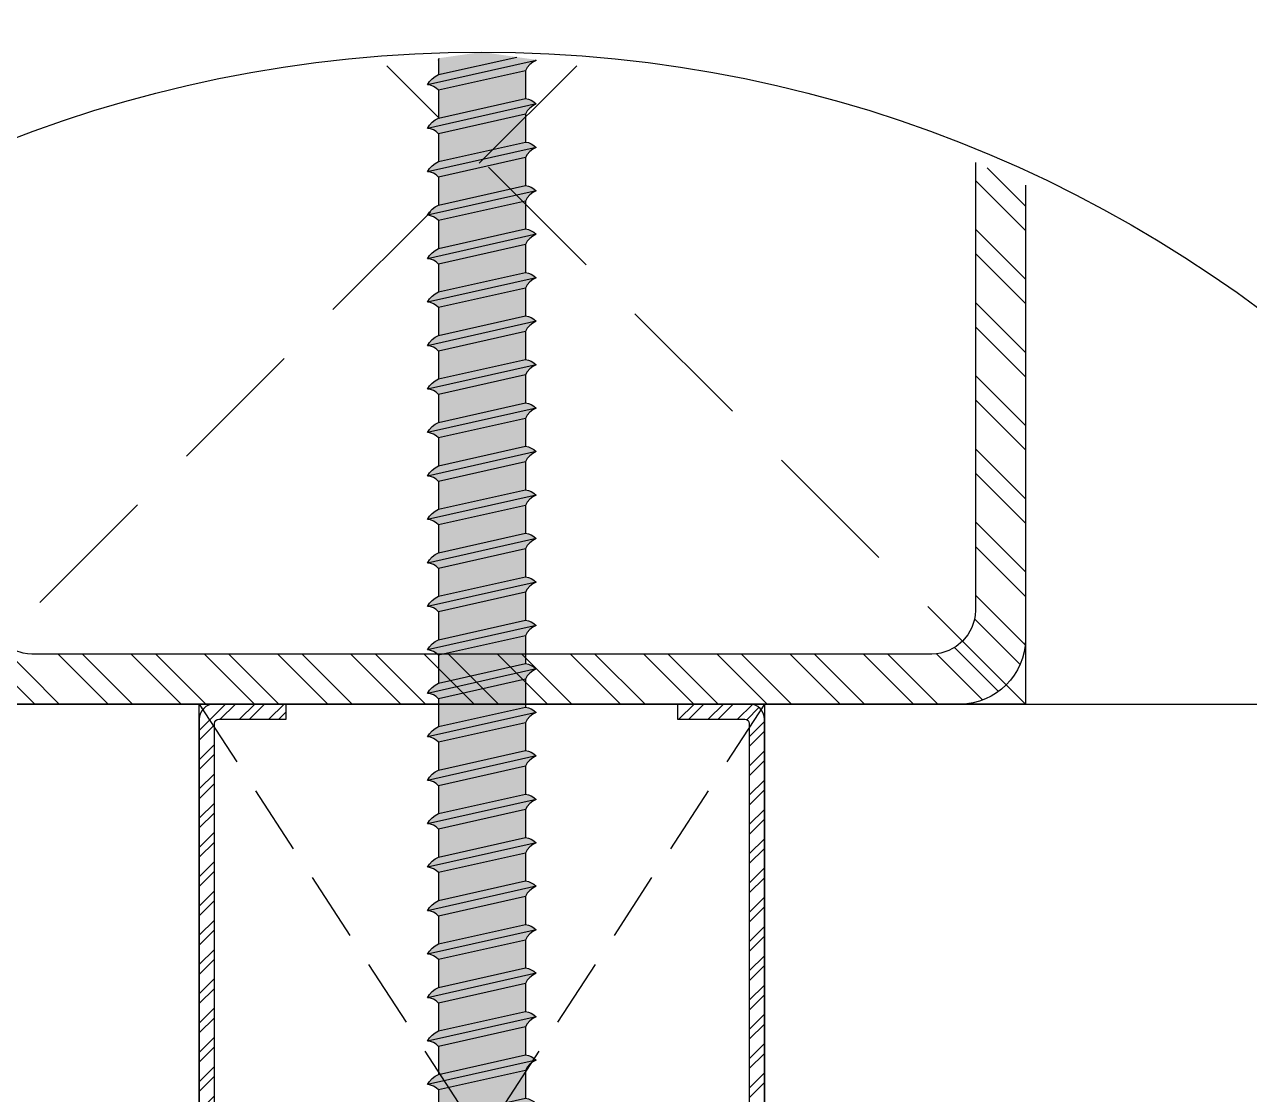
# Model space of a CAD drawing. Header units: millimetres. Extents: x -244126 to 368105, y -173968 to 259060.
# Drawn here: x -20729 to -20672.7, y 88789.9 to 88839.2 of the extents above; entities that cross this region are included whole.
import ezdxf
from ezdxf.enums import TextEntityAlignment as Align
from ezdxf.xclip import XClip

# ---------------------------------------------------------------- set-up
doc = ezdxf.new("R2010")
doc.units = ezdxf.units.MM
doc.header["$MEASUREMENT"] = 0
doc.header["$XCLIPFRAME"] = 0
doc.linetypes.add('CENTER', pattern=[2, 1.25, -0.25, 0.25, -0.25])
doc.linetypes.add('HIDDEN', pattern=[9.524999999999999, 6.35, -3.175])
for name, color, linetype in [('000 - GRID', 8, 'CENTER'), ('000 - H A T C H', 8, 'Continuous'), ('000 - H I D D E N', 7, 'Continuous'), ('000 - SYMBOL CON', 1, 'Continuous'), ('000 - WIPEOUT', 250, 'Continuous'), ('001 - ASCESSORIES', 1, 'Continuous'), ('002 - STRUCTURAL STEEL', 4, 'Continuous'), ('A04_TUBE SERIES', 7, 'Continuous')]:
    doc.layers.add(name, color=color, linetype=linetype)
doc.styles.add('TA', font='Cordia New.ttf', dxfattribs={"height": 4.5})

# ---------------------------------------------------------------- blocks, each defined once
blk = doc.blocks.new('*U3050')
at = {"layer": '002 - STRUCTURAL STEEL', "color": 0, "linetype": 'ByBlock'}
blk.add_lwpolyline([(0, 1700), (50, 1700), (50, 0), (0, 0)], close=True, dxfattribs=at)
blk = doc.blocks.new('*U3043')
at = {"color": 250}
blk.add_wipeout([(50.000000000000014, 1.265654248072679e-14), (50.000000000000014, 50), (2.842170943040401e-14, 50), (1.4210854715202004e-14, 1.6653345369377354e-14)], dxfattribs=at).dxf.layer = '000 - WIPEOUT'
at = {"layer": '000 - H A T C H'}
h = blk.add_hatch(dxfattribs=at)
h.set_pattern_fill('ANSI32', color=256, scale=0.25)
h.set_pattern_definition([(45, (37.50000000000002, 37.50000000000102), (-1.683798022700467, 1.683798022700467), []), (45, (38.62253250000002, 37.50000000000102), (-1.683798022700467, 1.683798022700467), [])])
edge = h.paths.add_edge_path()
edge.add_line((49.99999999999999, 3), (50.00000000000001, 47))
edge.add_arc((47.00000000000001, 47), 3, 0, 90)
edge.add_line((47.00000000000001, 50), (3.000000000000014, 50))
edge.add_arc((3.000000000000014, 47), 3, 90, 180)
edge.add_line((1.4210854715202e-14, 47), (0, 3))
edge.add_arc((3, 3), 3, 180, 270)
edge.add_line((3, 0), (46.99999999999999, 0))
edge.add_arc((46.99999999999999, 3), 3, 270, 360)
edge = h.paths.add_edge_path(flags=16)
edge.add_line((47.69999999999981, 4.300000000000182), (47.69999999999983, 45.69999999999982))
edge.add_arc((45.69999999999983, 45.69999999999982), 2, 0, 90)
edge.add_line((45.69999999999983, 47.69999999999982), (4.300000000000196, 47.69999999999982))
edge.add_arc((4.300000000000196, 45.69999999999982), 2, 90, 180)
edge.add_line((2.300000000000196, 45.69999999999982), (2.300000000000182, 4.300000000000182))
edge.add_arc((4.300000000000182, 4.300000000000182), 2, 180, 270)
edge.add_line((4.300000000000182, 2.300000000000182), (45.69999999999981, 2.300000000000182))
edge.add_arc((45.69999999999981, 4.300000000000182), 2, 270, 360)
at = {"layer": '000 - H I D D E N', "color": 8, "linetype": 'HIDDEN'}
for p, q in [((49.99999999999999, 0), (1.4210854715202e-14, 50)), ((50.00000000000001, 50), (0, 0))]:
    blk.add_line(p, q, dxfattribs=at)
at = {"layer": '002 - STRUCTURAL STEEL', "color": 0}
for points in [[(49.99999999999999, 3), (50.00000000000001, 47, 0.414213562373095), (47.00000000000001, 50), (3.000000000000014, 50, 0.414213562373095), (1.4210854715202e-14, 47), (0, 3, 0.414213562373095), (3, 0), (46.99999999999999, 0, 0.414213562373095)], [(47.69999999999981, 4.300000000000182), (47.69999999999983, 45.69999999999982, 0.414213562373095), (45.69999999999983, 47.69999999999982), (4.300000000000196, 47.69999999999982, 0.414213562373095), (2.300000000000196, 45.69999999999982), (2.300000000000182, 4.300000000000182, 0.414213562373095), (4.300000000000182, 2.300000000000182), (45.69999999999981, 2.300000000000182, 0.414213562373095)]]:
    blk.add_lwpolyline(points, format="xyb", close=True, dxfattribs=at)
at = {"layer": 'Defpoints', "color": 250}
blk.add_lwpolyline([(49.99999999999999, 0), (50.00000000000001, 50), (1.4210854715202e-14, 50), (0, 0)], close=True, dxfattribs=at)
blk = doc.blocks.new('000 - ASSCESSORIES_FAMELINE_ALC-CARRIER_FOR_12x50mm._SIDE_VIEW')
blk.add_wipeout([(-20, -13), (19.999999999999545, -13), (19.999999999999545, 13), (-20, 13)]).dxf.layer = '000 - WIPEOUT'
at = {"layer": '000 - H A T C H'}
h = blk.add_hatch(dxfattribs=at)
h.set_pattern_fill('ANSI32', color=256, scale=0.1)
h.set_pattern_definition([(45, (-15462.63928911265, 6516.969579593075), (-0.6735192090801867, 0.6735192090801867), []), (45, (-15462.19027611265, 6516.969579593075), (-0.6735192090801867, 0.6735192090801867), [])])
edge = h.paths.add_edge_path()
edge.add_line((-20, 9), (-20, 12.30000000000018))
edge.add_arc((-19.29999999999973, 12.29999999999973), 0.7000000000002728, 89.99999999996282, 179.9999999999628, ccw=False)
edge.add_line((-19.29999999999927, 13), (19.29999999999927, 13))
edge.add_arc((19.29999999999973, 12.29999999999973), 0.7000000000002728, 3.717559593496844e-11, 90.00000000003718, ccw=False)
edge.add_line((20, 12.30000000000018), (20, -12.30000000000018))
edge.add_arc((19.29999999999973, -12.29999999999973), 0.7000000000002728, 269.9999999999627, 359.9999999999628, ccw=False)
edge.add_line((19.29999999999927, -13), (-19.29999999999927, -13))
edge.add_arc((-19.29999999999973, -12.29999999999973), 0.7000000000002728, 180.0000000000372, 270.0000000000372, ccw=False)
edge.add_line((-20, -12.30000000000018), (-20, -9))
edge.add_line((-20, -9), (-19.29999999999927, -9))
edge.add_line((-19.29999999999927, -9), (-19.29999999999927, -12.10000000000036))
edge.add_arc((-19.099999999999, -12.09999999999991), 0.2000000000002728, 180.0000000001303, 270.0000000001303)
edge.add_line((-19.09999999999854, -12.30000000000018), (19.09999999999854, -12.30000000000018))
edge.add_arc((19.099999999999, -12.09999999999991), 0.2000000000002728, 269.9999999998697, 359.9999999998697)
edge.add_line((19.29999999999927, -12.10000000000036), (19.29999999999927, 12.10000000000036))
edge.add_arc((19.099999999999, 12.09999999999991), 0.2000000000002728, 1.302755197525679e-10, 90.00000000013027)
edge.add_line((19.09999999999854, 12.30000000000018), (-19.09999999999854, 12.30000000000018))
edge.add_arc((-19.099999999999, 12.09999999999991), 0.2000000000002728, 89.99999999986973, 179.9999999998697)
edge.add_line((-19.29999999999927, 12.10000000000036), (-19.29999999999927, 9))
edge.add_line((-19.29999999999927, 9), (-20, 9))
at = {"color": 250}
blk.add_line((0, -13), (3.552713678800501e-15, 13), dxfattribs=at)
at = {"layer": '000 - SYMBOL CON', "color": 8, "linetype": 'HIDDEN', "ltscale": 0.5}
for points in [[(-20, -13), (20, 13)], [(-20, 13), (20, -13)]]:
    blk.add_lwpolyline(points, dxfattribs=at)
at = {"layer": '001 - ASCESSORIES', "color": 0}
blk.add_lwpolyline([(-20, 9), (-20, 12.30000000000018, -0.414213562373095), (-19.29999999999927, 13), (19.29999999999927, 13, -0.414213562373095), (20, 12.30000000000018), (20, -12.30000000000018, -0.414213562373095), (19.29999999999927, -13), (-19.29999999999927, -13, -0.414213562373095), (-20, -12.30000000000018), (-20, -9), (-19.29999999999927, -9), (-19.29999999999927, -12.10000000000036, 0.414213562373095), (-19.09999999999854, -12.30000000000018), (19.09999999999854, -12.30000000000018, 0.414213562373095), (19.29999999999927, -12.10000000000036), (19.29999999999927, 12.10000000000036, 0.414213562373095), (19.09999999999854, 12.30000000000018), (-19.09999999999854, 12.30000000000018, 0.414213562373095), (-19.29999999999927, 12.10000000000036), (-19.29999999999927, 9)], format="xyb", close=True, dxfattribs=at)
at = {"layer": 'Defpoints', "color": 250}
blk.add_lwpolyline([(-20, -13), (20, -13), (20, 13), (-20, 13)], close=True, dxfattribs=at)
blk = doc.blocks.new('*U3111')
at = {"layer": '001 - ASCESSORIES', "color": 0, "xscale": -1}
blk.add_blockref('000 - ASSCESSORIES_FAMELINE_ALC-CARRIER_FOR_12x50mm._SIDE_VIEW', (-4.595234734031384e-13, 0), dxfattribs=at)
at = {"layer": 'A04_TUBE SERIES', "color": 0, "style": 'TA', "flags": 1}
for tag, p in [('PRODUCT_NAME_VALUE', (300, -212.5)), ('PRODUCT_CODE_VALUE', (799.9999999945339, -212.5)), ('SELLING_PRICE_VALUE', (999.9999999918009, -212.5)), ('TYPE_OF_COLOR_VALUE', (1274.999999986335, -212.5)), ('SECTION_VALUE', (1424.999999983602, -212.5)), ('ITEM_VALUE', (50, -212.5)), ('ITEM_NUMBER_VALUE', (599.999999997267, -212.5)), ('UNIT_VALUE', (1149.999999989068, -212.5))]:
    blk.add_attdef(tag, text='', height=9, dxfattribs=at).set_placement(p, align=Align.MIDDLE_CENTER)
blk = doc.blocks.new('000 - DYNAMIC_VIEW_ASSCESSORIES_PHILLIPS_HEAD_SELF_DRILLING_SCREW_No.8x75mm._SIDE_VIEW')
at = {"layer": '000 - H A T C H'}
h = blk.add_hatch(color=250, dxfattribs=at)
h.dxf.hatch_style = 1
edge = h.paths.add_edge_path()
edge.add_arc((38.00454147243524, 1.572131986340771), 1.046454367967602, 384.13412267008977, 422.45872301203417, ccw=False)
edge.add_line((38.95952613574991, 1.999999999952704), (40.24206148803842, 1.999999999952704))
edge.add_arc((39.83181203640083, 2.512814835466411), 0.6567219107749441, 308.6596436065942, 358.8818972688331)
edge.add_arc((40.00454147238794, 1.572131986340771), 1.046454367967603, 384.1341226700898, 422.4587230120325, ccw=False)
edge.add_line((40.95952613570262, 1.999999999952704), (42.24206148753638, 1.999999999952704))
edge.add_arc((41.83181203589876, 2.512814835466394), 0.6567219107749482, 308.659643606597, 358.8818972688355)
edge.add_arc((42.0045414718859, 1.572131986340772), 1.046454367967601, 384.1341226700897, 422.4587230120337, ccw=False)
edge.add_line((42.95952613520058, 1.999999999952704), (44.24206148794383, 1.999999999952704))
edge.add_arc((43.83181203630623, 2.512814835466405), 0.6567219107749444, 308.6596436065949, 358.8818972688339)
edge.add_arc((44.00454147229336, 1.572131986340772), 1.046454367967598, 384.13412267008994, 422.45872301203326, ccw=False)
edge.add_line((44.95952613560803, 1.999999999952704), (46.24206148744179, 1.999999999952704))
edge.add_arc((45.83181203580419, 2.512814835466405), 0.656721910774944, 308.659643606595, 358.8818972688339)
edge.add_arc((46.00454147179131, 1.572131986340771), 1.046454367967602, 384.13412267008977, 422.4587230120329, ccw=False)
edge.add_line((46.95952613510599, 1.999999999952703), (48.24206148784924, 1.999999999952703))
edge.add_arc((47.83181203621162, 2.512814835466382), 0.6567219107749435, 308.6596436065981, 358.881897268837)
edge.add_arc((48.00454147219877, 1.572131986340765), 1.046454367967605, 384.1341226700901, 422.45872301203474, ccw=False)
edge.add_line((48.95952613551344, 1.999999999952703), (50.24206148780195, 1.999999999952703))
edge.add_arc((49.83181203616433, 2.512814835466388), 0.6567219107749438, 308.6596436065973, 358.8818972688363)
edge.add_arc((50.00454147215147, 1.572131986340771), 1.046454367967601, 384.13412267008977, 422.45872301203417, ccw=False)
edge.add_line((50.95952613546615, 1.999999999952703), (52.24206148775465, 1.999999999952703))
edge.add_arc((51.831812036117, 2.512814835466365), 0.6567219107749479, 308.6596436066009, 358.8818972688396)
edge.add_arc((52.00454147210418, 1.572131986340774), 1.0464543679676, 384.1341226700897, 422.4587230120359, ccw=False)
edge.add_line((52.95952613541886, 1.999999999952703), (54.24206148725261, 1.999999999952703))
edge.add_arc((53.83181203561502, 2.512814835466405), 0.6567219107749444, 308.6596436065949, 358.8818972688339)
edge.add_arc((54.00454147160215, 1.572131986340773), 1.046454367967597, 384.1341226700899, 422.45872301203326, ccw=False)
edge.add_line((54.95952613491681, 1.999999999952703), (56.24206148766007, 1.999999999952703))
edge.add_arc((55.83181203602248, 2.512814835466414), 0.6567219107749431, 308.6596436065934, 358.8818972688322)
edge.add_arc((56.00454147200958, 1.572131986340771), 1.046454367967601, 384.13412267008977, 422.45872301203167, ccw=False)
edge.add_line((56.95952613532426, 1.999999999952703), (58.24206148715801, 1.999999999952703))
edge.add_arc((57.8318120355204, 2.512814835466401), 0.6567219107749503, 308.6596436065961, 358.8818972688348)
edge.add_arc((58.00454147150755, 1.572131986340773), 1.046454367967596, 384.13412267008977, 422.45872301203406, ccw=False)
edge.add_line((58.95952613482222, 1.999999999952703), (60.24206148756546, 1.999999999952703))
edge.add_arc((59.83181203592784, 2.512814835466383), 0.6567219107749452, 308.659643606598, 358.8818972688372)
edge.add_arc((60.004541471915, 1.57213198634077), 1.046454367967602, 384.1341226700898, 422.4587230120351, ccw=False)
edge.add_line((60.95952613522967, 1.999999999952703), (62.24206148751817, 1.999999999952703))
edge.add_arc((61.83181203588066, 2.512814835466474), 0.656721910774947, 308.6596436065855, 358.8818972688243)
edge.add_arc((62.0045414718677, 1.572131986340781), 1.046454367967593, 384.1341226700894, 422.458723012028, ccw=False)
edge.add_line((62.95952613518237, 1.999999999952703), (64.24206148747088, 1.999999999952703))
edge.add_arc((63.83181203583326, 2.512814835466398), 0.6567219107749527, 308.6596436065967, 358.8818972688348)
edge.add_arc((64.0045414718204, 1.57213198634077), 1.046454367967605, 384.13412267008965, 422.45872301203303, ccw=False)
edge.add_line((64.95952613513509, 1.999999999952702), (66.2420614874236, 1.999999999952702))
edge.add_arc((65.83181203578614, 2.512814835466512), 0.6567219107749377, 308.659643606579, 358.8818972688184)
edge.add_arc((66.00454147177312, 1.572131986340767), 1.046454367967601, 384.1341226700901, 422.4587230120252, ccw=False)
edge.add_line((66.9595261350878, 1.999999999952702), (68.2420614873763, 1.999999999952702))
edge.add_arc((67.83181203573862, 2.512814835466352), 0.6567219107749512, 308.659643606603, 358.881897268841)
edge.add_arc((68.00454147172582, 1.572131986340764), 1.046454367967608, 384.13412267008994, 422.45872301203656, ccw=False)
edge.add_line((68.9595261350405, 1.999999999952702), (69.62908327855077, 1.999999999952706))
edge.add_line((69.62908327855077, 1.999999999952706), (70.29805353877238, 1.750891590745592))
edge.add_arc((69.88780408656633, 2.263706425804541), 0.6567219107749432, 308.6596436701058, 358.8818972688343)
edge.add_arc((70.06053352255347, 1.323023576678899), 1.046454367967607, 384.13412267009113, 422.45872301203394, ccw=False)
edge.add_line((71.01551818586815, 1.750891590290854), (71.08105447448, 1.459320905313143))
edge.add_line((71.08105447447998, 1.459320905313143), (74.99999999995451, -4.662936703425657e-15))
edge.add_line((74.99999999995453, -4.599364390703697e-15), (71.68640952143598, -1.23390126875684))
edge.add_line((71.68640952143598, -1.23390126875684), (71.74941057237449, -1.514192691502115))
edge.add_arc((70.90892905643844, -1.410778841014923), 0.8468196992883104, 314.5560261792968, 352.9855147596411, ccw=False)
edge.add_arc((70.61002615089754, -2.383691487531988), 0.9664597520389955, 382.4775851575344, 426.9966767466905)
edge.add_line((70.98770365993089, -1.494082499559385), (69.8408783812639, -1.921132605683129))
edge.add_line((69.8408783812639, -1.921132605683128), (69.85860539080024, -1.999999999952707))
edge.add_arc((69.0181238748642, -1.89658614946562), 0.8468196992882838, 314.55602617929947, 352.98551475964797, ccw=False)
edge.add_arc((68.71922096932329, -2.869498795982618), 0.9664597520390114, 382.4775851575324, 424.1152605766114)
edge.add_line((69.14114074370445, -1.99999999995271), (67.85860539084752, -1.99999999995271))
edge.add_arc((67.01812387491147, -1.8965861494656), 0.8468196992883005, 314.5560261792985, 352.9855147596465, ccw=False)
edge.add_arc((66.71922096937055, -2.869498795982586), 0.9664597520389994, 382.4775851575306, 424.1152605766092)
edge.add_line((67.14114074375175, -1.99999999995271), (65.85860539089481, -1.99999999995271))
edge.add_arc((65.01812387495876, -1.896586149465671), 0.8468196992882918, 314.55602617930174, 352.98551475965127, ccw=False)
edge.add_arc((64.71922096941786, -2.8694987959826), 0.9664597520390056, 382.4775851575293, 424.1152605766102)
edge.add_line((65.14114074379904, -1.99999999995271), (63.8586053909421, -1.99999999995271))
edge.add_arc((63.01812387500603, -1.896586149465699), 0.8468196992883021, 314.5560261793024, 352.98551475965326, ccw=False)
edge.add_arc((62.71922096946515, -2.869498795982583), 0.9664597520389885, 382.4775851575268, 424.1152605766098)
edge.add_line((63.14114074384632, -1.99999999995271), (61.85860539098939, -1.99999999995271))
edge.add_arc((61.01812387505332, -1.89658614946576), 0.8468196992883016, 314.5560261793052, 352.9855147596574, ccw=False)
edge.add_arc((60.71922096951246, -2.869498795982596), 0.9664597520389947, 382.4775851575257, 424.1152605766109)
edge.add_line((61.14114074389362, -1.99999999995271), (59.85860539149143, -1.99999999995271))
edge.add_arc((59.01812387555537, -1.896586149465743), 0.8468196992882967, 314.556026179304, 352.98551475965627, ccw=False)
edge.add_arc((58.71922097001449, -2.869498795982583), 0.9664597520389921, 382.4775851575253, 424.1152605766094)
edge.add_line((59.14114074439567, -1.99999999995271), (57.85860539108398, -1.99999999995271))
edge.add_arc((57.01812387514792, -1.896586149465653), 0.8468196992883008, 314.5560261793013, 352.9855147596502, ccw=False)
edge.add_arc((56.71922096960704, -2.869498795982601), 0.9664597520390025, 382.47758515753, 424.1152605766107)
edge.add_line((57.1411407439882, -1.99999999995271), (55.85860539158602, -1.99999999995271))
edge.add_arc((55.01812387564998, -1.896586149465632), 0.8468196992882964, 314.55602617930015, 352.98551475964877, ccw=False)
edge.add_arc((54.71922097010908, -2.86949879598258), 0.9664597520389917, 382.4775851575295, 424.115260576609)
edge.add_line((55.14114074449027, -1.99999999995271), (53.85860539117857, -1.99999999995271))
edge.add_arc((53.01812387524252, -1.896586149465639), 0.8468196992883025, 314.55602617930043, 352.9855147596493, ccw=False)
edge.add_arc((52.71922096970163, -2.869498795982591), 0.9664597520389937, 382.4775851575297, 424.1152605766104)
edge.add_line((53.1411407440828, -1.99999999995271), (51.85860539122586, -1.99999999995271))
edge.add_arc((51.01812387528981, -1.896586149465691), 0.8468196992882961, 314.5560261793021, 352.98551475965274, ccw=False)
edge.add_arc((50.71922096974892, -2.869498795982587), 0.9664597520389928, 382.4775851575275, 424.1152605766099)
edge.add_line((51.1411407441301, -1.999999999952709), (49.85860539127316, -1.999999999952709))
edge.add_arc((49.01812387533711, -1.896586149465636), 0.8468196992882959, 314.55602617930015, 352.98551475964905, ccw=False)
edge.add_arc((48.71922096979622, -2.869498795982588), 0.9664597520389938, 382.4775851575298, 424.11526057661)
edge.add_line((49.14114074417739, -1.999999999952709), (47.8586053917752, -1.999999999952709))
edge.add_arc((47.01812387583916, -1.896586149465574), 0.8468196992882965, 314.5560261792982, 352.9855147596448, ccw=False)
edge.add_arc((46.71922097029826, -2.869498795982592), 0.9664597520389986, 382.4775851575326, 424.11526057661)
edge.add_line((47.14114074467943, -1.999999999952709), (45.85860539136775, -1.999999999952709))
edge.add_arc((45.0181238754317, -1.896586149465629), 0.8468196992882968, 314.55602617930015, 352.98551475964854, ccw=False)
edge.add_arc((44.71922096989081, -2.869498795982591), 0.9664597520389978, 382.4775851575304, 424.11526057661)
edge.add_line((45.14114074427198, -1.999999999952709), (43.85860539186979, -1.999999999952709))
edge.add_arc((43.01812387593374, -1.896586149465608), 0.8468196992882994, 314.55602617929935, 352.9855147596472, ccw=False)
edge.add_arc((42.71922097039285, -2.869498795982584), 0.9664597520389927, 382.4775851575308, 424.1152605766095)
edge.add_line((43.14114074477403, -1.999999999952709), (41.85860539146233, -1.999999999952709))
edge.add_arc((41.01812387552629, -1.896586149465625), 0.8468196992882973, 314.55602617930015, 352.98551475964825, ccw=False)
edge.add_arc((40.71922096998539, -2.869498795982594), 0.966459752039, 382.4775851575307, 424.1152605766101)
edge.add_line((41.14114074436657, -1.999999999952709), (39.85860539150963, -1.999999999952709))
edge.add_arc((39.01812387557357, -1.896586149465611), 0.8468196992883057, 314.55602617929964, 352.98551475964746, ccw=False)
edge.add_arc((38.71922097003269, -2.869498795982586), 0.966459752038992, 382.4775851575306, 424.1152605766099)
edge.add_line((39.14114074441386, -1.999999999952709), (37.85860539155692, -1.999999999952709))
edge.add_arc((37.01812387562087, -1.896586149465608), 0.8468196992882994, 314.5560261792993, 352.9855147596471, ccw=False)
edge.add_arc((36.71922097007998, -2.869498795982584), 0.9664597520389926, 382.4775851575307, 424.1152605766095)
edge.add_line((37.14114074446116, -1.999999999952708), (35.85860539205896, -1.999999999952708))
edge.add_arc((35.01812387612291, -1.8965861494656), 0.8468196992883001, 314.5560261792993, 352.98551475964666, ccw=False)
edge.add_arc((34.71922097058202, -2.869498795982592), 0.9664597520389984, 382.4775851575315, 424.11526057661)
edge.add_line((35.1411407449632, -1.999999999952708), (33.85860539165151, -1.999999999952708))
edge.add_arc((33.01812387571546, -1.896586149465608), 0.8468196992882994, 314.55602617929935, 352.9855147596471, ccw=False)
edge.add_arc((32.71922097017457, -2.869498795982584), 0.9664597520389927, 382.4775851575308, 424.1152605766095)
edge.add_line((33.14114074455575, -1.999999999952708), (31.85860539215355, -1.999999999952708))
edge.add_arc((31.0181238762175, -1.896586149465642), 0.8468196992882986, 314.5560261793003, 352.9855147596495, ccw=False)
edge.add_arc((30.71922097067661, -2.869498795982584), 0.9664597520389898, 382.4775851575292, 424.1152605766099)
edge.add_line((31.14114074505778, -1.999999999952708), (29.8586053917461, -1.999999999952708))
edge.add_arc((29.01812387581005, -1.896586149465603), 0.8468196992882997, 314.5560261792993, 352.9855147596469, ccw=False)
edge.add_arc((28.71922097026916, -2.869498795982589), 0.966459752038993, 382.4775851575313, 424.1152605766102)
edge.add_line((29.14114074465033, -1.999999999952708), (27.85860539224814, -1.999999999952708))
edge.add_arc((27.01812387631208, -1.896586149465686), 0.8468196992882965, 314.5560261793021, 352.98551475965246, ccw=False)
edge.add_arc((26.71922097077119, -2.869498795982589), 0.9664597520389955, 382.4775851575279, 424.11526057661)
edge.add_line((27.14114074515237, -1.999999999952708), (25.85860539184068, -1.999999999952708))
edge.add_arc((25.01812387590464, -1.8965861494656), 0.8468196992882967, 314.5560261792991, 352.9855147596466, ccw=False)
edge.add_arc((24.71922097036374, -2.869498795982596), 0.9664597520389971, 382.4775851575319, 424.1152605766108)
edge.add_line((25.14114074474491, -1.999999999952708), (23.85860539234272, -1.999999999952708))
edge.add_arc((23.01812387640668, -1.896586149465598), 0.8468196992883004, 314.55602617929895, 352.9855147596466, ccw=False)
edge.add_arc((22.71922097086578, -2.869498795982584), 0.9664597520389946, 382.477585157531, 424.1152605766095)
edge.add_line((23.14114074524696, -1.999999999952708), (21.85860539193527, -1.999999999952708))
edge.add_arc((21.01812387599922, -1.896586149465685), 0.8468196992882965, 314.5560261793021, 352.98551475965246, ccw=False)
edge.add_arc((20.71922097045833, -2.86949879598259), 0.9664597520389928, 382.4775851575281, 424.1152605766104)
edge.add_line((21.1411407448395, -1.999999999952708), (19.85860539243731, -1.999999999952708))
edge.add_arc((19.01812387650126, -1.896586149465666), 0.846819699288299, 314.5560261793013, 352.98551475965115, ccw=False)
edge.add_arc((18.71922097096037, -2.869498795982584), 0.9664597520389915, 382.4775851575284, 424.1152605766097)
edge.add_line((19.14114074534155, -1.999999999952707), (17.85860539202986, -1.999999999952707))
edge.add_arc((17.0181238760938, -1.896586149465677), 0.8468196992882976, 314.55602617930174, 352.98551475965195, ccw=False)
edge.add_arc((16.71922097055291, -2.869498795982587), 0.966459752038993, 382.4775851575281, 424.11526057661)
edge.add_line((17.14114074493409, -1.999999999952707), (15.8586053925319, -1.999999999952707))
edge.add_arc((15.01812387659586, -1.896586149465559), 0.8468196992882981, 314.5560261792974, 352.98551475964393, ccw=False)
edge.add_arc((14.71922097105495, -2.869498795982584), 0.9664597520389941, 382.4775851575325, 424.1152605766095)
edge.add_line((15.14114074543614, -1.999999999952707), (13.85860539212445, -1.999999999952707))
edge.add_arc((13.01812387618839, -1.896586149465673), 0.846819699288298, 314.5560261793017, 352.9855147596517, ccw=False)
edge.add_arc((12.7192209706475, -2.869498795982581), 0.9664597520389938, 382.4775851575279, 424.1152605766092)
edge.add_line((13.14114074502869, -1.999999999952707), (11.85860539262649, -1.999999999952707))
edge.add_arc((11.01812387669046, -1.896586149465449), 0.8468196992882978, 314.55602617929344, 352.98551475963643, ccw=False)
edge.add_arc((10.71922097114954, -2.869498795982584), 0.9664597520389935, 382.477585157537, 424.1152605766097)
edge.add_line((11.14114074553073, -1.999999999952707), (9.858605392219035, -1.999999999952707))
edge.add_arc((9.018123876282967, -1.896586149465767), 0.8468196992882985, 314.5560261793051, 352.98551475965814, ccw=False)
edge.add_arc((8.719220970742093, -2.869498795982589), 0.9664597520389936, 382.4775851575247, 424.1152605766103)
edge.add_line((9.141140745123264, -1.999999999952707), (7.858605392721079, -1.999999999952707))
edge.add_arc((7.018123876785032, -1.89658614946561), 0.8468196992882979, 314.55602617929895, 352.9855147596474, ccw=False)
edge.add_arc((6.71922097124413, -2.869498795982589), 0.9664597520389944, 382.4775851575307, 424.1152605766104)
edge.add_line((7.141140745625302, -1.999999999952707), (5.858605392313622, -1.999999999952707))
edge.add_arc((5.018123876377572, -1.896586149465637), 0.846819699288298, 314.55602617930026, 352.9855147596493, ccw=False)
edge.add_arc((4.719220970836676, -2.869498795982586), 0.9664597520389941, 382.4775851575296, 424.1152605766099)
edge.add_line((5.141140745217855, -1.999999999952706), (3.858605392815663, -1.999999999952706))
edge.add_arc((3.018123876879615, -1.896586149465614), 0.8468196992882984, 314.55602617929935, 352.9855147596477, ccw=False)
edge.add_arc((2.719220971338718, -2.869498795982589), 0.9664597520389939, 382.4775851575307, 424.1152605766104)
edge.add_line((3.141140745719889, -1.999999999952706), (1.798302246243125, -1.999999999952706))
edge.add_line((1.798302246243125, -1.999999999952706), (0, -2.50000000005457))
edge.add_line((-1.530808498967606e-16, -2.50000000005457), (-2.755455298086e-16, -4.500000000007276))
edge.add_line((-2.755455298086e-16, -4.500000000007276), (-0.4999999997486948, -4.500000000007276))
edge.add_arc((7.337500000176087, 1.712173156619134e-15), 9.037499999938394, 183.5795890606904, 209.8628343565525, ccw=False)
edge.add_line((-1.682368139794915, -0.5642561354761709), (-0.9934728495864034, -0.5642561354761709))
edge.add_line((-0.9934728495864034, -0.5642561354761709), (-0.9934728495863964, 0.6285472118179315))
edge.add_line((-0.9934728495863965, 0.6285472118179315), (-1.678116154663387, 0.6285472118179315))
edge.add_arc((7.337500000176078, -3.925678140305489e-15), 9.037499999938392, 150.1371656434474, 176.0119282313311, ccw=False)
edge.add_line((-0.4999999997487012, 4.500000000007276), (2.775557561562891e-16, 4.500000000007276))
edge.add_line((2.755455298086e-16, 4.500000000007276), (1.530808498967605e-16, 2.500000000054568))
edge.add_line((1.530808498967605e-16, 2.500000000054568), (1.456685267625303, 1.999999999952706))
edge.add_line((1.456685267625303, 1.999999999952706), (2.242061488482245, 1.999999999952706))
edge.add_arc((1.831812036844537, 2.512814835466323), 0.6567219107749475, 308.6596436066071, 358.8818972688463)
edge.add_arc((2.004541472831782, 1.572131986340768), 1.046454367967601, 384.13412267009016, 422.4587230120404, ccw=False)
edge.add_line((2.959526136146459, 1.999999999952706), (4.242061488889698, 1.999999999952706))
edge.add_arc((3.831812037251976, 2.512814835466311), 0.6567219107749476, 308.6596436066087, 358.8818972688479)
edge.add_arc((4.004541473239227, 1.572131986340773), 1.046454367967601, 384.1341226700899, 422.45872301204065, ccw=False)
edge.add_line((4.959526136553905, 1.999999999952706), (6.242061488387656, 1.999999999952706))
edge.add_arc((5.831812036749914, 2.512814835466294), 0.6567219107749476, 308.659643606611, 358.8818972688501)
edge.add_arc((6.004541472737187, 1.57213198634077), 1.046454367967601, 384.13412267009005, 422.45872301204207, ccw=False)
edge.add_line((6.959526136051864, 1.999999999952706), (8.242061488795112, 1.999999999952706))
edge.add_arc((7.831812037157437, 2.512814835466348), 0.6567219107749478, 308.6596436066036, 358.8818972688425)
edge.add_arc((8.004541473144638, 1.572131986340774), 1.046454367967601, 384.13412267008977, 422.4587230120376, ccw=False)
edge.add_line((8.959526136459319, 1.999999999952706), (10.24206148829307, 1.999999999952706))
edge.add_arc((9.831812036655531, 2.512814835466457), 0.656721910774948, 308.6596436065884, 358.881897268827)
edge.add_arc((10.0045414726426, 1.572131986340773), 1.046454367967602, 384.13412267008977, 422.4587230120295, ccw=False)
edge.add_line((10.95952613595728, 1.999999999952706), (12.24206148870053, 1.999999999952706))
edge.add_arc((11.83181203706304, 2.512814835466502), 0.6567219107749478, 308.6596436065821, 358.8818972688205)
edge.add_arc((12.00454147305005, 1.572131986340772), 1.046454367967601, 384.1341226700899, 422.45872301202616, ccw=False)
edge.add_line((12.95952613636473, 1.999999999952705), (14.24206148819849, 1.999999999952705))
edge.add_arc((13.83181203656089, 2.512814835466413), 0.656721910774947, 308.6596436065943, 358.8818972688333)
edge.add_arc((14.00454147254801, 1.572131986340771), 1.046454367967601, 384.13412267008994, 422.45872301203303, ccw=False)
edge.add_line((14.95952613586269, 1.999999999952705), (16.24206148860594, 1.999999999952705))
edge.add_arc((15.83181203696832, 2.512814835466394), 0.6567219107749466, 308.6596436065971, 358.8818972688359)
edge.add_arc((16.00454147295546, 1.572131986340773), 1.046454367967601, 384.13412267008977, 422.45872301203417, ccw=False)
edge.add_line((16.95952613627014, 1.999999999952705), (18.2420614881039, 1.999999999952705))
edge.add_arc((17.83181203646633, 2.512814835466437), 0.6567219107749476, 308.6596436065912, 358.8818972688298)
edge.add_arc((18.00454147245343, 1.572131986340769), 1.046454367967601, 384.13412267009005, 422.4587230120314, ccw=False)
edge.add_line((18.9595261357681, 1.999999999952705), (20.24206148851135, 1.999999999952705))
edge.add_arc((19.83181203687385, 2.512814835466484), 0.6567219107749462, 308.6596436065843, 358.8818972688229)
edge.add_arc((20.00454147286088, 1.572131986340771), 1.046454367967602, 384.1341226700899, 422.45872301202735, ccw=False)
edge.add_line((20.95952613617555, 1.999999999952705), (22.24206148800931, 1.999999999952705))
edge.add_arc((21.83181203637169, 2.512814835466393), 0.6567219107749466, 308.6596436065971, 358.8818972688359)
edge.add_arc((22.00454147235883, 1.572131986340773), 1.046454367967601, 384.13412267008977, 422.45872301203417, ccw=False)
edge.add_line((22.95952613567351, 1.999999999952705), (24.24206148841676, 1.999999999952705))
edge.add_arc((23.83181203677916, 2.512814835466404), 0.6567219107749446, 308.6596436065953, 358.8818972688343)
edge.add_arc((24.00454147276629, 1.572131986340768), 1.046454367967604, 384.13412267009005, 422.45872301203343, ccw=False)
edge.add_line((24.95952613608097, 1.999999999952705), (26.24206148791472, 1.999999999952705))
edge.add_arc((25.83181203627716, 2.512814835466445), 0.6567219107749505, 308.6596436065902, 358.8818972688288)
edge.add_arc((26.00454147226425, 1.572131986340777), 1.046454367967597, 384.1341226700897, 422.4587230120304, ccw=False)
edge.add_line((26.95952613557893, 1.999999999952705), (28.24206148832218, 1.999999999952705))
edge.add_arc((27.83181203668455, 2.512814835466387), 0.656721910774949, 308.6596436065981, 358.881897268837)
edge.add_arc((28.00454147267171, 1.572131986340773), 1.046454367967599, 384.1341226700898, 422.45872301203497, ccw=False)
edge.add_line((28.95952613598638, 1.999999999952704), (30.24206148782013, 1.999999999952704))
edge.add_arc((29.83181203618251, 2.512814835466386), 0.6567219107749483, 308.6596436065981, 358.8818972688368)
edge.add_arc((30.00454147216966, 1.572131986340771), 1.046454367967603, 384.1341226700899, 422.4587230120346, ccw=False)
edge.add_line((30.95952613548434, 1.999999999952704), (32.24206148822759, 1.999999999952704))
edge.add_arc((31.83181203658999, 2.512814835466406), 0.6567219107749444, 308.6596436065949, 358.8818972688339)
edge.add_arc((32.00454147257712, 1.572131986340773), 1.046454367967598, 384.13412267008994, 422.45872301203326, ccw=False)
edge.add_line((32.95952613589179, 1.999999999952704), (34.24206148772555, 1.999999999952704))
edge.add_arc((33.83181203608791, 2.512814835466378), 0.6567219107749487, 308.6596436065992, 358.881897268838)
edge.add_arc((34.00454147207508, 1.572131986340777), 1.046454367967595, 384.1341226700897, 422.4587230120353, ccw=False)
edge.add_line((34.95952613538975, 1.999999999952704), (36.242061488133, 1.999999999952704))
edge.add_arc((35.83181203649537, 2.512814835466378), 0.6567219107749437, 308.6596436065988, 358.8818972688379)
edge.add_arc((36.00454147248253, 1.572131986340772), 1.046454367967601, 384.13412267008977, 422.4587230120351, ccw=False)
edge.add_line((36.9595261357972, 1.999999999952704), (38.24206148808571, 1.999999999952704))
edge.add_arc((37.83181203644809, 2.512814835466389), 0.6567219107749438, 308.6596436065973, 358.8818972688363)
at = {"layer": '001 - ASCESSORIES', "color": 0}
for p, q in [((2.755455298086e-16, 4.500000000007276), (-0.5000000001018701, 4.500000000007276)), ((-0.5000000001018701, 4.500000000007276), (-0.5000000001018705, -4.500000000007276)), ((2.755455298086e-16, 4.500000000007276), (-2.755455298086e-16, -4.500000000007276)), ((1.456685267625291, 1.999999999952706), (1.530808498967606e-16, 2.50000000005457)), ((3.612257976237744, -2.50000000005457), (2.488408905628604, 2.50000000005457)), ((5.612257975735703, -2.50000000005457), (4.488408906036057, 2.500000000054569)), ((7.612257976143156, -2.50000000005457), (6.488408905534016, 2.500000000054569)), ((9.612257975641116, -2.50000000005457), (8.488408905941471, 2.500000000054569)), ((11.61225797604857, -2.500000000054571), (10.48840890543943, 2.500000000054569)), ((13.61225797554653, -2.500000000054571), (12.48840890584688, 2.500000000054569)), ((15.61225797595398, -2.500000000054571), (14.48840890534484, 2.500000000054569)), ((17.61225797545194, -2.500000000054571), (16.48840890575229, 2.500000000054569)), ((19.61225797585939, -2.500000000054571), (18.48840890525025, 2.500000000054568)), ((21.61225797535735, -2.500000000054571), (20.48840890565771, 2.500000000054568)), ((23.61225797576481, -2.500000000054571), (22.48840890515567, 2.500000000054568)), ((25.61225797526276, -2.500000000054571), (24.48840890556312, 2.500000000054568)), ((27.61225797567022, -2.500000000054571), (26.48840890506108, 2.500000000054568)), ((29.61225797516818, -2.500000000054571), (28.48840890546853, 2.500000000054568)), ((31.61225797557563, -2.500000000054571), (30.48840890496649, 2.500000000054568)), ((33.61225797507359, -2.500000000054572), (32.48840890537394, 2.500000000054568)), ((35.61225797548104, -2.500000000054572), (34.4884089048719, 2.500000000054567)), ((37.612257974979, -2.500000000054572), (36.48840890527936, 2.500000000054567)), ((39.61225797493171, -2.500000000054572), (38.48840890523206, 2.500000000054567)), ((41.61225797488441, -2.500000000054572), (40.48840890518477, 2.500000000054567)), ((43.61225797529187, -2.500000000054572), (42.48840890468273, 2.500000000054567)), ((45.61225797478983, -2.500000000054572), (44.48840890509018, 2.500000000054567)), ((47.61225797519728, -2.500000000054573), (46.48840890458814, 2.500000000054567)), ((49.61225797469524, -2.500000000054573), (48.48840890499559, 2.500000000054567)), ((51.61225797464795, -2.500000000054573), (50.4884089049483, 2.500000000054567)), ((53.61225797460065, -2.500000000054573), (52.48840890490101, 2.500000000054567)), ((55.61225797500811, -2.500000000054573), (54.48840890439897, 2.500000000054566)), ((57.61225797450606, -2.500000000054573), (56.48840890480641, 2.500000000054566)), ((59.61225797491351, -2.500000000054573), (58.48840890430437, 2.500000000054566)), ((61.61225797441147, -2.500000000054573), (60.48840890471183, 2.500000000054566)), ((63.61225797436417, -2.500000000054574), (62.48840890466453, 2.500000000054566)), ((65.61225797431689, -2.500000000054574), (64.48840890461724, 2.500000000054566)), ((67.6122579742696, -2.500000000054574), (66.48840890456995, 2.500000000054566)), ((69.61225797422232, -2.500000000054574), (68.48840890452266, 2.500000000054566)), ((2.242061488141191, 1.999999999952706), (1.456685267625291, 1.999999999952706)), ((4.242061488548644, 1.999999999952706), (2.959526136146452, 1.999999999952706)), ((6.242061488046603, 1.999999999952706), (4.959526136553905, 1.999999999952706)), ((8.242061488454057, 1.999999999952706), (6.959526136051864, 1.999999999952706)), ((10.24206148795202, 1.999999999952706), (8.959526136459319, 1.999999999952706)), ((12.24206148835947, 1.999999999952706), (10.95952613595728, 1.999999999952706)), ((14.24206148785743, 1.999999999952705), (12.95952613636473, 1.999999999952705)), ((16.24206148826488, 1.999999999952705), (14.95952613586269, 1.999999999952705)), ((18.24206148776284, 1.999999999952705), (16.95952613627014, 1.999999999952705)), ((20.24206148817029, 1.999999999952705), (18.9595261357681, 1.999999999952705)), ((22.24206148766825, 1.999999999952705), (20.95952613617555, 1.999999999952705)), ((24.24206148807571, 1.999999999952705), (22.95952613567351, 1.999999999952705)), ((26.24206148757366, 1.999999999952705), (24.95952613608097, 1.999999999952705)), ((28.24206148798112, 1.999999999952704), (26.95952613557893, 1.999999999952705)), ((30.24206148747908, 1.999999999952704), (28.95952613598638, 1.999999999952704)), ((32.24206148788653, 1.999999999952704), (30.95952613548434, 1.999999999952704)), ((34.24206148829398, 1.999999999952704), (32.95952613589179, 1.999999999952704)), ((36.24206148824669, 1.999999999952704), (34.9595261358445, 1.999999999952704)), ((38.2420614881994, 1.999999999952704), (36.9595261357972, 1.999999999952704)), ((40.2420614881521, 1.999999999952704), (38.95952613574991, 1.999999999952704)), ((42.24206148719531, 1.999999999952704), (40.95952613570262, 1.999999999952704)), ((44.24206148760277, 1.999999999952704), (42.95952613520058, 1.999999999952704)), ((46.24206148801022, 1.999999999952703), (44.95952613560803, 1.999999999952704)), ((48.24206148796293, 1.999999999952703), (46.95952613556074, 1.999999999952703)), ((50.24206148791563, 1.999999999952703), (48.95952613551344, 1.999999999952703)), ((52.24206148786834, 1.999999999952703), (50.95952613546615, 1.999999999952703)), ((54.24206148691155, 1.999999999952703), (52.95952613541886, 1.999999999952703)), ((56.24206148731901, 1.999999999952703), (54.95952613491681, 1.999999999952703)), ((58.24206148772645, 1.999999999952703), (56.95952613532426, 1.999999999952703)), ((60.24206148767916, 1.999999999952703), (58.95952613527697, 1.999999999952703)), ((62.24206148763187, 1.999999999952703), (60.95952613522967, 1.999999999952703)), ((64.24206148758458, 1.999999999952702), (62.95952613518237, 1.999999999952703)), ((66.24206148753728, 1.999999999952702), (64.95952613513509, 1.999999999952702)), ((68.24206148748999, 1.999999999952702), (66.9595261350878, 1.999999999952702)), ((69.62908327855077, 1.999999999952702), (68.9595261350405, 1.999999999952702)), ((69.62908327855077, 1.999999999952702), (70.29805353877238, 1.750891590745592)), ((71.50306315579657, -2.014192691603971), (70.5444009553503, 2.250891590392707)), ((71.08105447459822, 1.459320905269119), (74.99999999995454, -4.599364390703698e-15)), ((-0.9934728495864034, 0.6285472118179315), (-1.678116154835159, 0.6285472118179315)), ((-0.9934728495864034, -0.5642561354761709), (-0.9934728495864034, 0.6285472118179315)), ((0, -6.938893903907228e-18), (-0.5000000001018703, 2.367727608101436e-17)), ((71.68640952149873, -1.233901268733466), (74.99999999995454, -4.599364390703698e-15)), ((-1.68236813988188, -0.5642561354761709), (-0.9934728495864034, -0.5642561354761709)), ((69.84087838113739, -1.92113260573024), (71.02435784727278, -1.480433363212801)), ((-1.530808498967606e-16, -2.50000000005457), (1.798302246243111, -1.999999999952706)), ((3.141140745719896, -1.999999999952706), (1.798302246243111, -1.999999999952706)), ((5.141140745217855, -1.999999999952706), (3.858605392815663, -1.999999999952706)), ((7.141140745625308, -1.999999999952707), (5.858605392313621, -1.999999999952707)), ((9.141140745123268, -1.999999999952707), (7.858605392721075, -1.999999999952707)), ((11.14114074553072, -1.999999999952707), (9.858605392219035, -1.999999999952707)), ((13.14114074502868, -1.999999999952707), (11.85860539262649, -1.999999999952707)), ((15.14114074543613, -1.999999999952707), (13.85860539212445, -1.999999999952707)), ((17.14114074493409, -1.999999999952707), (15.8586053925319, -1.999999999952707)), ((19.14114074534154, -1.999999999952707), (17.85860539202986, -1.999999999952707)), ((21.1411407448395, -1.999999999952708), (19.85860539243731, -1.999999999952707)), ((23.14114074524696, -1.999999999952708), (21.85860539193527, -1.999999999952708)), ((25.14114074474492, -1.999999999952708), (23.85860539234272, -1.999999999952708)), ((27.14114074515237, -1.999999999952708), (25.85860539184068, -1.999999999952708)), ((29.14114074465033, -1.999999999952708), (27.85860539224814, -1.999999999952708)), ((31.14114074505778, -1.999999999952708), (29.8586053917461, -1.999999999952708)), ((33.14114074455574, -1.999999999952708), (31.85860539215355, -1.999999999952708)), ((35.1411407449632, -1.999999999952708), (33.85860539165151, -1.999999999952708)), ((37.1411407449159, -1.999999999952708), (35.85860539160421, -1.999999999952708)), ((39.14114074486861, -1.999999999952709), (37.85860539155692, -1.999999999952708)), ((41.14114074482131, -1.999999999952709), (39.85860539150963, -1.999999999952709)), ((43.14114074477402, -1.999999999952709), (41.85860539146233, -1.999999999952709)), ((45.14114074427198, -1.999999999952709), (43.85860539186979, -1.999999999952709)), ((47.14114074467943, -1.999999999952709), (45.85860539136775, -1.999999999952709)), ((49.14114074463214, -1.999999999952709), (47.85860539132045, -1.999999999952709)), ((51.14114074458485, -1.999999999952709), (49.85860539127316, -1.999999999952709)), ((53.14114074453755, -1.99999999995271), (51.85860539122586, -1.999999999952709)), ((55.14114074449026, -1.99999999995271), (53.85860539117857, -1.99999999995271)), ((57.14114074398821, -1.99999999995271), (55.85860539158602, -1.99999999995271)), ((59.14114074439566, -1.99999999995271), (57.85860539108398, -1.99999999995271)), ((61.14114074434837, -1.99999999995271), (59.85860539103668, -1.99999999995271)), ((63.14114074430107, -1.99999999995271), (61.85860539098939, -1.99999999995271)), ((65.14114074425379, -1.99999999995271), (63.85860539094209, -1.99999999995271)), ((67.1411407442065, -1.99999999995271), (65.85860539089481, -1.99999999995271)), ((69.1411407441592, -1.99999999995271), (67.85860539084752, -1.99999999995271)), ((-2.755455298086e-16, -4.500000000007276), (-0.5000000001018705, -4.500000000007276))]:
    blk.add_line(p, q, dxfattribs=at)
for points in [[(3.141140745719896, -1.999999999952706), (2.242061489050685, 2.000000000407454, 0.2227123084971428), (2.488408905628604, 2.500000000509317, -0.1687989538478069), (2.959526136146452, 1.999999999952706), (3.858605392815663, -1.999999999952706, -0.1692696917056407), (3.612257976237744, -2.50000000005457, 0.1837042771978037)], [(5.141140745217855, -1.999999999952706), (4.242061489458139, 2.000000000407453, 0.2227123084971428), (4.488408906036057, 2.500000000509317, -0.1687989538478069), (4.959526136553905, 1.999999999952706), (5.858605392313621, -1.999999999952707, -0.1692696917056407), (5.612257975735703, -2.50000000005457, 0.1837042771978037)], [(7.141140745625308, -1.999999999952707), (6.242061488956097, 2.000000000407453, 0.2227123084971428), (6.488408905534016, 2.500000000509317, -0.1687989538478069), (6.959526136051864, 1.999999999952706), (7.858605392721075, -1.999999999952707, -0.1692696917056407), (7.612257976143156, -2.50000000005457, 0.1837042771978037)], [(9.141140745123268, -1.999999999952707), (8.242061489363552, 2.000000000407453, 0.2227123084971428), (8.488408905941471, 2.500000000509317, -0.1687989538478069), (8.959526136459319, 1.999999999952706), (9.858605392219035, -1.999999999952707, -0.1692696917056407), (9.612257975641116, -2.50000000005457, 0.1837042771978037)], [(11.14114074553072, -1.999999999952707), (10.24206148886151, 2.000000000407453, 0.2227123084971428), (10.48840890543943, 2.500000000509317, -0.1687989538478069), (10.95952613595728, 1.999999999952706), (11.85860539262649, -1.999999999952707, -0.1692696917056407), (11.61225797604857, -2.500000000054571, 0.1837042771978037)], [(13.14114074502868, -1.999999999952707), (12.24206148926896, 2.000000000407453, 0.2227123084971428), (12.48840890584688, 2.500000000509316, -0.1687989538478069), (12.95952613636473, 1.999999999952705), (13.85860539212445, -1.999999999952707, -0.1692696917056407), (13.61225797554653, -2.500000000054571, 0.1837042771978037)], [(15.14114074543613, -1.999999999952707), (14.24206148876692, 2.000000000407453, 0.2227123084971428), (14.48840890534484, 2.500000000509316, -0.1687989538478069), (14.95952613586269, 1.999999999952705), (15.8586053925319, -1.999999999952707, -0.1692696917056407), (15.61225797595398, -2.500000000054571, 0.1837042771978037)], [(17.14114074493409, -1.999999999952707), (16.24206148917438, 2.000000000407453, 0.2227123084971428), (16.48840890575229, 2.500000000509316, -0.1687989538478069), (16.95952613627014, 1.999999999952705), (17.85860539202986, -1.999999999952707, -0.1692696917056407), (17.61225797545194, -2.500000000054571, 0.1837042771978037)], [(19.14114074534154, -1.999999999952707), (18.24206148867233, 2.000000000407452, 0.2227123084971428), (18.48840890525025, 2.500000000509316, -0.1687989538478069), (18.9595261357681, 1.999999999952705), (19.85860539243731, -1.999999999952707, -0.1692696917056407), (19.61225797585939, -2.500000000054571, 0.1837042771978037)], [(21.1411407448395, -1.999999999952708), (20.24206148907979, 2.000000000407452, 0.2227123084971428), (20.48840890565771, 2.500000000509316, -0.1687989538478069), (20.95952613617555, 1.999999999952705), (21.85860539193527, -1.999999999952708, -0.1692696917056407), (21.61225797535735, -2.500000000054571, 0.1837042771978037)], [(23.14114074524696, -1.999999999952708), (22.24206148857775, 2.000000000407452, 0.2227123084971428), (22.48840890515567, 2.500000000509316, -0.1687989538478069), (22.95952613567351, 1.999999999952705), (23.85860539234272, -1.999999999952708, -0.1692696917056407), (23.61225797576481, -2.500000000054571, 0.1837042771978037)], [(25.14114074474492, -1.999999999952708), (24.2420614889852, 2.000000000407452, 0.2227123084971428), (24.48840890556312, 2.500000000509316, -0.1687989538478069), (24.95952613608097, 1.999999999952705), (25.85860539184068, -1.999999999952708, -0.1692696917056407), (25.61225797526276, -2.500000000054571, 0.1837042771978037)], [(27.14114074515237, -1.999999999952708), (26.24206148848316, 2.000000000407452, 0.2227123084971428), (26.48840890506108, 2.500000000509315, -0.1687989538478069), (26.95952613557893, 1.999999999952705), (27.85860539224814, -1.999999999952708, -0.1692696917056407), (27.61225797567022, -2.500000000054571, 0.1837042771978037)], [(29.14114074465033, -1.999999999952708), (28.24206148889061, 2.000000000407452, 0.2227123084971428), (28.48840890546853, 2.500000000509315, -0.1687989538478069), (28.95952613598638, 1.999999999952704), (29.8586053917461, -1.999999999952708, -0.1692696917056407), (29.61225797516818, -2.500000000054571, 0.1837042771978037)], [(31.14114074505778, -1.999999999952708), (30.24206148838857, 2.000000000407452, 0.2227123084971428), (30.48840890496649, 2.500000000509315, -0.1687989538478069), (30.95952613548434, 1.999999999952704), (31.85860539215355, -1.999999999952708, -0.1692696917056407), (31.61225797557563, -2.500000000054571, 0.1837042771978037)], [(33.14114074455574, -1.999999999952708), (32.24206148879603, 2.000000000407452, 0.2227123084971428), (32.48840890537394, 2.500000000509315, -0.1687989538478069), (32.95952613589179, 1.999999999952704), (33.85860539165151, -1.999999999952708, -0.1692696917056407), (33.61225797507359, -2.500000000054572, 0.1837042771978037)], [(35.1411407449632, -1.999999999952708), (34.24206148829398, 2.000000000407451, 0.2227123084971428), (34.4884089048719, 2.500000000509315, -0.1687989538478069), (34.95952613538975, 1.999999999952704), (35.85860539205896, -1.999999999952708, -0.1692696917056407), (35.61225797548104, -2.500000000054572, 0.1837042771978037)], [(37.14114074446115, -1.999999999952708), (36.24206148870144, 2.000000000407451, 0.2227123084971428), (36.48840890527936, 2.500000000509315, -0.1687989538478069), (36.9595261357972, 1.999999999952704), (37.85860539155692, -1.999999999952708, -0.1692696917056407), (37.612257974979, -2.500000000054572, 0.1837042771978037)], [(39.14114074441386, -1.999999999952709), (38.24206148865414, 2.000000000407451, 0.2227123084971428), (38.48840890523206, 2.500000000509315, -0.1687989538478069), (38.95952613574991, 1.999999999952704), (39.85860539150963, -1.999999999952709, -0.1692696917056407), (39.61225797493171, -2.500000000054572, 0.1837042771978037)], [(41.14114074436657, -1.999999999952709), (40.24206148860685, 2.000000000407451, 0.2227123084971428), (40.48840890518477, 2.500000000509314, -0.1687989538478069), (40.95952613570262, 1.999999999952704), (41.85860539146233, -1.999999999952709, -0.1692696917056407), (41.61225797488441, -2.500000000054572, 0.1837042771978037)], [(43.14114074477402, -1.999999999952709), (42.24206148810481, 2.000000000407451, 0.2227123084971428), (42.48840890468273, 2.500000000509314, -0.1687989538478069), (42.95952613520058, 1.999999999952704), (43.85860539186979, -1.999999999952709, -0.1692696917056407), (43.61225797529187, -2.500000000054572, 0.1837042771978037)], [(45.14114074427198, -1.999999999952709), (44.24206148851226, 2.000000000407451, 0.2227123084971428), (44.48840890509018, 2.500000000509314, -0.1687989538478069), (44.95952613560803, 1.999999999952704), (45.85860539136775, -1.999999999952709, -0.1692696917056407), (45.61225797478983, -2.500000000054572, 0.1837042771978037)], [(47.14114074467943, -1.999999999952709), (46.24206148801022, 2.000000000407451, 0.2227123084971428), (46.48840890458814, 2.500000000509314, -0.1687989538478069), (46.95952613510599, 1.999999999952703), (47.8586053917752, -1.999999999952709, -0.1692696917056407), (47.61225797519728, -2.500000000054573, 0.1837042771978037)], [(49.14114074417739, -1.999999999952709), (48.24206148841768, 2.000000000407451, 0.2227123084971428), (48.48840890499559, 2.500000000509314, -0.1687989538478069), (48.95952613551344, 1.999999999952703), (49.85860539127316, -1.999999999952709, -0.1692696917056407), (49.61225797469524, -2.500000000054573, 0.1837042771978037)], [(51.1411407441301, -1.999999999952709), (50.24206148837038, 2.000000000407451, 0.2227123084971428), (50.4884089049483, 2.500000000509314, -0.1687989538478069), (50.95952613546615, 1.999999999952703), (51.85860539122586, -1.999999999952709, -0.1692696917056407), (51.61225797464795, -2.500000000054573, 0.1837042771978037)], [(53.1411407440828, -1.99999999995271), (52.24206148832309, 2.000000000407451, 0.2227123084971428), (52.48840890490101, 2.500000000509314, -0.1687989538478069), (52.95952613541886, 1.999999999952703), (53.85860539117857, -1.99999999995271, -0.1692696917056407), (53.61225797460065, -2.500000000054573, 0.1837042771978037)], [(55.14114074449026, -1.99999999995271), (54.24206148782105, 2.000000000407451, 0.2227123084971428), (54.48840890439897, 2.500000000509313, -0.1687989538478069), (54.95952613491681, 1.999999999952703), (55.85860539158602, -1.99999999995271, -0.1692696917056407), (55.61225797500811, -2.500000000054573, 0.1837042771978037)], [(57.14114074398821, -1.99999999995271), (56.2420614882285, 2.00000000040745, 0.2227123084971428), (56.48840890480641, 2.500000000509313, -0.1687989538478069), (56.95952613532426, 1.999999999952703), (57.85860539108398, -1.99999999995271, -0.1692696917056407), (57.61225797450606, -2.500000000054573, 0.1837042771978037)], [(59.14114074439566, -1.99999999995271), (58.24206148772645, 2.00000000040745, 0.2227123084971428), (58.48840890430437, 2.500000000509313, -0.1687989538478069), (58.95952613482222, 1.999999999952703), (59.85860539149143, -1.99999999995271, -0.1692696917056407), (59.61225797491351, -2.500000000054573, 0.1837042771978037)], [(61.14114074389362, -1.99999999995271), (60.24206148813391, 2.00000000040745, 0.2227123084971428), (60.48840890471183, 2.500000000509313, -0.1687989538478069), (60.95952613522967, 1.999999999952703), (61.85860539098939, -1.99999999995271, -0.1692696917056407), (61.61225797441147, -2.500000000054573, 0.1837042771978037)], [(63.14114074384632, -1.99999999995271), (62.24206148808661, 2.00000000040745, 0.2227123084971428), (62.48840890466453, 2.500000000509313, -0.1687989538478069), (62.95952613518237, 1.999999999952703), (63.85860539094209, -1.99999999995271, -0.1692696917056407), (63.61225797436417, -2.500000000054574, 0.1837042771978037)], [(65.14114074379904, -1.99999999995271), (64.24206148803933, 2.00000000040745, 0.2227123084971428), (64.48840890461724, 2.500000000509313, -0.1687989538478069), (64.95952613513509, 1.999999999952702), (65.85860539089481, -1.99999999995271, -0.1692696917056407), (65.61225797431689, -2.500000000054574, 0.1837042771978037)], [(67.14114074375175, -1.99999999995271), (66.24206148799203, 2.00000000040745, 0.2227123084971428), (66.48840890456995, 2.500000000509313, -0.1687989538478069), (66.9595261350878, 1.999999999952702), (67.85860539084752, -1.99999999995271, -0.1692696917056407), (67.6122579742696, -2.500000000054574, 0.1837042771978037)], [(69.14114074370445, -1.99999999995271), (68.24206148794474, 2.00000000040745, 0.2227123084971428), (68.48840890452266, 2.500000000509313, -0.1687989538478069), (68.9595261350405, 1.999999999952702), (69.85860539080024, -1.99999999995271, -0.1692696917056407), (69.61225797422232, -2.500000000054574, 0.1837042771978037)], [(71.03194592527872, -1.514192691502108), (70.29805353877238, 1.750891590745592, 0.2227123084971428), (70.5444009553503, 2.250891590847455, -0.1687989538478069), (71.01551818586815, 1.750891590290844), (71.74941057237449, -1.514192691502108, -0.1692696917056407), (71.50306315579657, -2.014192691603971, 0.1837042771978037)]]:
    blk.add_lwpolyline(points, format="xyb", close=True, dxfattribs=at)
for start, end in [(150.1371656434551, 176.011928231294), (183.5795890606503, 209.8628343567549)]:
    blk.add_arc((7.337500000176078, -4.562311883518741e-16), 9.037499999938388, start, end, dxfattribs=at)
blk = doc.blocks.new('*U4800')
at = {"layer": '001 - ASCESSORIES', "color": 0, "linetype": 'ByBlock'}
blk.add_blockref('000 - DYNAMIC_VIEW_ASSCESSORIES_PHILLIPS_HEAD_SELF_DRILLING_SCREW_No.8x75mm._SIDE_VIEW', (0, 0), dxfattribs=at)
blk = doc.blocks.new('000 - FAMELINE_BUBBLE_TYP.DETAIL_AL.LITEWOOD_12x50mm.+C-CARRIER_CUT_VIEW_TYPE_2')
at = {"layer": '002 - STRUCTURAL STEEL', "color": 1}
ref = blk.add_blockref('*U3050', (-80, 850), dxfattribs=dict(at, xscale=-1, rotation=180))
XClip(ref).set_block_clipping_path([(71.46110970360299, 790.610713487144), (55.07509921988691, 795.4220802787289), (40.70835596328299, 804.6550255387446), (29.52478803012923, 817.5615509526641), (22.43042158313026, 833.0960465895142), (20.0000000000001, 850), (22.430421583130247, 866.9039534104858), (29.52478803012921, 882.4384490473358), (40.708355963282955, 895.3449744612554), (55.07509921988688, 904.5779197212711), (71.46110970360294, 909.389286512856), (88.53889029639714, 909.389286512856), (104.92490078011322, 904.5779197212711), (119.29164403671714, 895.3449744612556), (130.47521196987094, 882.4384490473359), (137.56957841686992, 866.9039534104859), (140.0000000000001, 850.0000000000001), (137.56957841686997, 833.0960465895143), (130.47521196987105, 817.5615509526642), (119.29164403671732, 804.6550255387446), (104.92490078011342, 795.422080278729), (88.53889029639737, 790.610713487144)])
at = {"layer": '001 - ASCESSORIES', "color": 3, "rotation": 180}
blk.add_blockref('*U3111', (-10, 0), dxfattribs=at)
at = {"layer": '002 - STRUCTURAL STEEL', "color": 4}
ref = blk.add_blockref('*U3043', (-80, -24.99999999989814), dxfattribs=dict(at, xscale=-1, rotation=270))
XClip(ref).set_block_clipping_path([(84.38928651275413, 71.46110970360289), (79.57791972116925, 55.07509921988681), (70.34497446115364, 40.70835596328289), (57.438449047234016, 29.52478803012913), (41.90395341038394, 22.430421583130162), (24.999999999898172, 20), (8.0960465894124, 22.430421583130148), (-7.438449047437665, 29.52478803012911), (-20.344974461357303, 40.708355963282855), (-29.577919721372936, 55.07509921988678), (-34.3892865129578, 71.46110970360284), (-34.38928651295782, 88.53889029639706), (-29.57791972137297, 104.92490078011312), (-20.344974461357396, 119.29164403671703), (-7.438449047437786, 130.47521196987083), (8.096046589412271, 137.56957841686983), (24.99999999989804, 140), (41.90395341038382, 137.5695784168699), (57.43844904723389, 130.47521196987094), (70.34497446115356, 119.29164403671722), (79.5779197211692, 104.92490078011332), (84.3892865127541, 88.53889029639727)])
at = {"layer": '000 - SYMBOL CON', "color": 2, "linetype": 'ByBlock'}
blk.add_circle((0, 0), 60, dxfattribs=at)
at = {"layer": '001 - ASCESSORIES'}
ref = blk.add_blockref('*U4800', (10.00000000000001, 2.249243818449374e-13), dxfattribs=dict(at, rotation=180))
XClip(ref).set_block_clipping_path([(18.53889029639712, -59.38928651285574), (34.9249007801132, -54.57791972127088), (49.291644036717116, -45.34497446125526), (60.475211969870884, -32.43844904733564), (67.56957841686985, -16.903953410485567), (70.00000000000001, 1.9950367605308095e-13), (67.56957841686986, 16.903953410485975), (60.4752119698709, 32.43844904733604), (49.29164403671716, 45.34497446125568), (34.924900780113234, 54.57791972127131), (18.53889029639717, 59.38928651285618), (1.461109703602963, 59.389286512856195), (-14.924900780113106, 54.57791972127136), (-29.291644036717027, 45.344974461255774), (-40.47521196987081, 32.438449047336164), (-47.5695784168698, 16.90395341048611), (-49.999999999999986, 3.400783198029839e-13), (-47.569578416869874, -16.90395341048544), (-40.47521196987093, -32.43844904733551), (-29.291644036717205, -45.34497446125518), (-14.924900780113312, -54.5779197212708), (1.4611097036027374, -59.38928651285571)])
blk = doc.blocks.new('*U3130')
at = {"layer": '000 - GRID', "color": 0, "linetype": 'ByBlock'}
blk.add_line((0, 9.999999999999998), (3.678870051998886e-14, -133.4408790105371), dxfattribs=at)
at = {"style": 'TA', "flags": 1}
blk.add_attdef('LOCATION', (6, 6), '', height=4.5, dxfattribs=at)

msp = doc.modelspace()

# ---------------------------------------------------------------- block references
at = {"color": 3, "rotation": 270}
msp.add_blockref('000 - FAMELINE_BUBBLE_TYP.DETAIL_AL.LITEWOOD_12x50mm.+C-CARRIER_CUT_VIEW_TYPE_2', (-20708.00496027173, 88777.88590030768), dxfattribs=at)

# ---------------------------------------------------------------- next in the draw order: block references
at = {"layer": '000 - GRID', "rotation": 90}
msp.add_blockref('*U3130', (-20768.00496027173, 88807.88590033489), dxfattribs=at)

doc.saveas('drawing.dxf')
